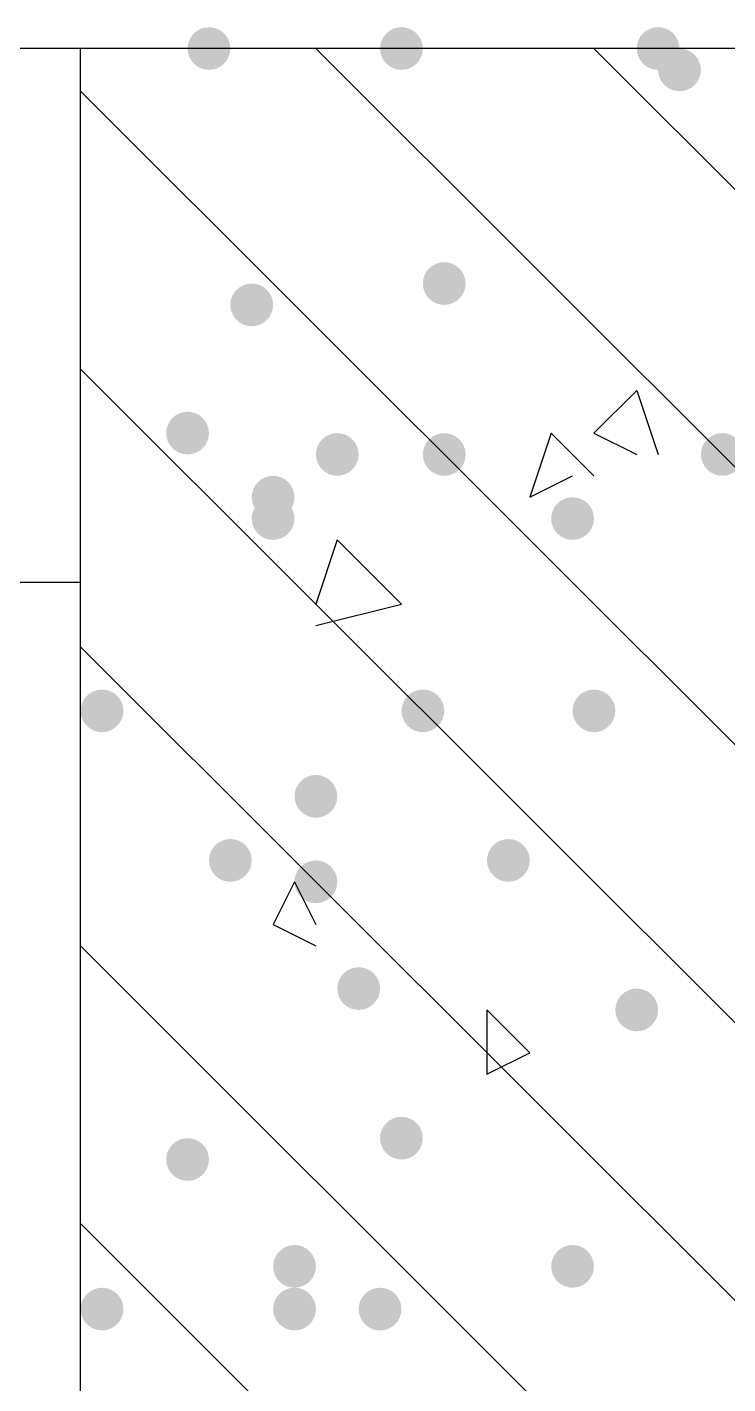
# Model space of a CAD drawing. Header units: inches. Extents: x 11 to 286, y 6 to 196.
# Drawn here: x 174.279 to 175.666, y 67.896 to 70.584 of the extents above; entities that cross this region are included whole.
import ezdxf

# ---------------------------------------------------------------- set-up
doc = ezdxf.new("R2010")
doc.units = ezdxf.units.IN
doc.header["$MEASUREMENT"] = 0
doc.layers.add('PDF_几何图形', color=7, linetype='Continuous')
doc.layers.add('PDF_实体填充', color=7, linetype='Continuous', true_color=0xffffff)

msp = doc.modelspace()

# ---------------------------------------------------------------- hatches: boundary and pattern name
at = {"layer": 'PDF_实体填充', "transparency": 33554559}
h = msp.add_hatch(color=7, dxfattribs=at)
edge = h.paths.add_edge_path(flags=0)
edge.add_spline(control_points=[(174.6814, 70.5414), (174.6814, 70.5182), (174.6624, 70.4991), (174.6391, 70.4991)], knot_values=[0, 0, 0, 0, 1, 1, 1, 1], degree=3, periodic=0)
edge.add_spline(control_points=[(174.6391, 70.4991), (174.6158, 70.4991), (174.5968, 70.5182), (174.5968, 70.5414)], knot_values=[0, 0, 0, 0, 1, 1, 1, 1], degree=3, periodic=0)
edge.add_line((174.5968, 70.5414), (174.5968, 70.5414))
edge.add_spline(control_points=[(174.5968, 70.5414), (174.5968, 70.5647), (174.6158, 70.5838), (174.6391, 70.5838)], knot_values=[0, 0, 0, 0, 1, 1, 1, 1], degree=3, periodic=0)
edge.add_spline(control_points=[(174.6391, 70.5838), (174.6624, 70.5838), (174.6814, 70.5647), (174.6814, 70.5414)], knot_values=[0, 0, 0, 0, 1, 1, 1, 1], degree=3, periodic=0)
edge.add_line((174.6814, 70.5414), (174.6814, 70.5414))
edge.add_line((174.6814, 70.5414), (174.6814, 70.5414))
h = msp.add_hatch(color=7, dxfattribs=at)
edge = h.paths.add_edge_path(flags=0)
edge.add_spline(control_points=[(175.0624, 70.5414), (175.0624, 70.5182), (175.0434, 70.4991), (175.0201, 70.4991)], knot_values=[0, 0, 0, 0, 1, 1, 1, 1], degree=3, periodic=0)
edge.add_spline(control_points=[(175.0201, 70.4991), (174.9968, 70.4991), (174.9778, 70.5182), (174.9778, 70.5414)], knot_values=[0, 0, 0, 0, 1, 1, 1, 1], degree=3, periodic=0)
edge.add_line((174.9778, 70.5414), (174.9778, 70.5414))
edge.add_spline(control_points=[(174.9778, 70.5414), (174.9778, 70.5647), (174.9968, 70.5838), (175.0201, 70.5838)], knot_values=[0, 0, 0, 0, 1, 1, 1, 1], degree=3, periodic=0)
edge.add_spline(control_points=[(175.0201, 70.5838), (175.0434, 70.5838), (175.0624, 70.5647), (175.0624, 70.5414)], knot_values=[0, 0, 0, 0, 1, 1, 1, 1], degree=3, periodic=0)
edge.add_line((175.0624, 70.5414), (175.0624, 70.5414))
edge.add_line((175.0624, 70.5414), (175.0624, 70.5414))
h = msp.add_hatch(color=7, dxfattribs=at)
edge = h.paths.add_edge_path(flags=0)
edge.add_spline(control_points=[(175.5704, 70.5414), (175.5704, 70.5182), (175.5514, 70.4991), (175.5281, 70.4991)], knot_values=[0, 0, 0, 0, 1, 1, 1, 1], degree=3, periodic=0)
edge.add_spline(control_points=[(175.5281, 70.4991), (175.5048, 70.4991), (175.4858, 70.5182), (175.4858, 70.5414)], knot_values=[0, 0, 0, 0, 1, 1, 1, 1], degree=3, periodic=0)
edge.add_line((175.4858, 70.5414), (175.4858, 70.5414))
edge.add_spline(control_points=[(175.4858, 70.5414), (175.4858, 70.5647), (175.5048, 70.5838), (175.5281, 70.5838)], knot_values=[0, 0, 0, 0, 1, 1, 1, 1], degree=3, periodic=0)
edge.add_spline(control_points=[(175.5281, 70.5838), (175.5514, 70.5838), (175.5704, 70.5647), (175.5704, 70.5414)], knot_values=[0, 0, 0, 0, 1, 1, 1, 1], degree=3, periodic=0)
edge.add_line((175.5704, 70.5414), (175.5704, 70.5414))
edge.add_line((175.5704, 70.5414), (175.5704, 70.5414))
h = msp.add_hatch(color=7, dxfattribs=at)
edge = h.paths.add_edge_path(flags=0)
edge.add_spline(control_points=[(175.6128, 70.4991), (175.6128, 70.4758), (175.5937, 70.4568), (175.5704, 70.4568)], knot_values=[0, 0, 0, 0, 1, 1, 1, 1], degree=3, periodic=0)
edge.add_spline(control_points=[(175.5704, 70.4568), (175.5472, 70.4568), (175.5281, 70.4758), (175.5281, 70.4991)], knot_values=[0, 0, 0, 0, 1, 1, 1, 1], degree=3, periodic=0)
edge.add_line((175.5281, 70.4991), (175.5281, 70.4991))
edge.add_spline(control_points=[(175.5281, 70.4991), (175.5281, 70.5224), (175.5472, 70.5414), (175.5704, 70.5414)], knot_values=[0, 0, 0, 0, 1, 1, 1, 1], degree=3, periodic=0)
edge.add_spline(control_points=[(175.5704, 70.5414), (175.5937, 70.5414), (175.6128, 70.5224), (175.6128, 70.4991)], knot_values=[0, 0, 0, 0, 1, 1, 1, 1], degree=3, periodic=0)
edge.add_line((175.6128, 70.4991), (175.6128, 70.4991))
edge.add_line((175.6128, 70.4991), (175.6128, 70.4991))
h = msp.add_hatch(color=7, dxfattribs=at)
edge = h.paths.add_edge_path(flags=0)
edge.add_spline(control_points=[(175.1471, 70.0758), (175.1471, 70.0525), (175.1281, 70.0334), (175.1048, 70.0334)], knot_values=[0, 0, 0, 0, 1, 1, 1, 1], degree=3, periodic=0)
edge.add_spline(control_points=[(175.1048, 70.0334), (175.0815, 70.0334), (175.0624, 70.0525), (175.0624, 70.0758)], knot_values=[0, 0, 0, 0, 1, 1, 1, 1], degree=3, periodic=0)
edge.add_line((175.0624, 70.0758), (175.0624, 70.0758))
edge.add_spline(control_points=[(175.0624, 70.0758), (175.0624, 70.0991), (175.0815, 70.1181), (175.1048, 70.1181)], knot_values=[0, 0, 0, 0, 1, 1, 1, 1], degree=3, periodic=0)
edge.add_spline(control_points=[(175.1048, 70.1181), (175.1281, 70.1181), (175.1471, 70.0991), (175.1471, 70.0758)], knot_values=[0, 0, 0, 0, 1, 1, 1, 1], degree=3, periodic=0)
edge.add_line((175.1471, 70.0758), (175.1471, 70.0758))
edge.add_line((175.1471, 70.0758), (175.1471, 70.0758))
h = msp.add_hatch(color=7, dxfattribs=at)
edge = h.paths.add_edge_path(flags=0)
edge.add_spline(control_points=[(174.7661, 70.0334), (174.7661, 70.0102), (174.7471, 69.9911), (174.7238, 69.9911)], knot_values=[0, 0, 0, 0, 1, 1, 1, 1], degree=3, periodic=0)
edge.add_spline(control_points=[(174.7238, 69.9911), (174.7005, 69.9911), (174.6814, 70.0102), (174.6814, 70.0334)], knot_values=[0, 0, 0, 0, 1, 1, 1, 1], degree=3, periodic=0)
edge.add_line((174.6814, 70.0334), (174.6814, 70.0334))
edge.add_spline(control_points=[(174.6814, 70.0334), (174.6814, 70.0567), (174.7005, 70.0758), (174.7238, 70.0758)], knot_values=[0, 0, 0, 0, 1, 1, 1, 1], degree=3, periodic=0)
edge.add_spline(control_points=[(174.7238, 70.0758), (174.7471, 70.0758), (174.7661, 70.0567), (174.7661, 70.0334)], knot_values=[0, 0, 0, 0, 1, 1, 1, 1], degree=3, periodic=0)
edge.add_line((174.7661, 70.0334), (174.7661, 70.0334))
edge.add_line((174.7661, 70.0334), (174.7661, 70.0334))
h = msp.add_hatch(color=7, dxfattribs=at)
edge = h.paths.add_edge_path(flags=0)
edge.add_spline(control_points=[(174.6391, 69.7794), (174.6391, 69.7562), (174.6201, 69.7371), (174.5968, 69.7371)], knot_values=[0, 0, 0, 0, 1, 1, 1, 1], degree=3, periodic=0)
edge.add_spline(control_points=[(174.5968, 69.7371), (174.5735, 69.7371), (174.5544, 69.7562), (174.5544, 69.7794)], knot_values=[0, 0, 0, 0, 1, 1, 1, 1], degree=3, periodic=0)
edge.add_line((174.5544, 69.7794), (174.5544, 69.7794))
edge.add_spline(control_points=[(174.5544, 69.7794), (174.5544, 69.8027), (174.5735, 69.8218), (174.5968, 69.8218)], knot_values=[0, 0, 0, 0, 1, 1, 1, 1], degree=3, periodic=0)
edge.add_spline(control_points=[(174.5968, 69.8218), (174.6201, 69.8218), (174.6391, 69.8027), (174.6391, 69.7794)], knot_values=[0, 0, 0, 0, 1, 1, 1, 1], degree=3, periodic=0)
edge.add_line((174.6391, 69.7794), (174.6391, 69.7794))
edge.add_line((174.6391, 69.7794), (174.6391, 69.7794))
h = msp.add_hatch(color=7, dxfattribs=at)
edge = h.paths.add_edge_path(flags=0)
edge.add_spline(control_points=[(174.9354, 69.7371), (174.9354, 69.7138), (174.9164, 69.6948), (174.8931, 69.6948)], knot_values=[0, 0, 0, 0, 1, 1, 1, 1], degree=3, periodic=0)
edge.add_spline(control_points=[(174.8931, 69.6948), (174.8698, 69.6948), (174.8508, 69.7138), (174.8508, 69.7371)], knot_values=[0, 0, 0, 0, 1, 1, 1, 1], degree=3, periodic=0)
edge.add_line((174.8508, 69.7371), (174.8508, 69.7371))
edge.add_spline(control_points=[(174.8508, 69.7371), (174.8508, 69.7604), (174.8698, 69.7794), (174.8931, 69.7794)], knot_values=[0, 0, 0, 0, 1, 1, 1, 1], degree=3, periodic=0)
edge.add_spline(control_points=[(174.8931, 69.7794), (174.9164, 69.7794), (174.9354, 69.7604), (174.9354, 69.7371)], knot_values=[0, 0, 0, 0, 1, 1, 1, 1], degree=3, periodic=0)
edge.add_line((174.9354, 69.7371), (174.9354, 69.7371))
edge.add_line((174.9354, 69.7371), (174.9354, 69.7371))
h = msp.add_hatch(color=7, dxfattribs=at)
edge = h.paths.add_edge_path(flags=0)
edge.add_spline(control_points=[(175.1471, 69.7371), (175.1471, 69.7138), (175.1281, 69.6948), (175.1048, 69.6948)], knot_values=[0, 0, 0, 0, 1, 1, 1, 1], degree=3, periodic=0)
edge.add_spline(control_points=[(175.1048, 69.6948), (175.0815, 69.6948), (175.0624, 69.7138), (175.0624, 69.7371)], knot_values=[0, 0, 0, 0, 1, 1, 1, 1], degree=3, periodic=0)
edge.add_line((175.0624, 69.7371), (175.0624, 69.7371))
edge.add_spline(control_points=[(175.0624, 69.7371), (175.0624, 69.7604), (175.0815, 69.7794), (175.1048, 69.7794)], knot_values=[0, 0, 0, 0, 1, 1, 1, 1], degree=3, periodic=0)
edge.add_spline(control_points=[(175.1048, 69.7794), (175.1281, 69.7794), (175.1471, 69.7604), (175.1471, 69.7371)], knot_values=[0, 0, 0, 0, 1, 1, 1, 1], degree=3, periodic=0)
edge.add_line((175.1471, 69.7371), (175.1471, 69.7371))
edge.add_line((175.1471, 69.7371), (175.1471, 69.7371))
h = msp.add_hatch(color=7, dxfattribs=at)
edge = h.paths.add_edge_path(flags=0)
edge.add_spline(control_points=[(175.6974, 69.7371), (175.6974, 69.7138), (175.6784, 69.6948), (175.6551, 69.6948)], knot_values=[0, 0, 0, 0, 1, 1, 1, 1], degree=3, periodic=0)
edge.add_spline(control_points=[(175.6551, 69.6948), (175.6318, 69.6948), (175.6128, 69.7138), (175.6128, 69.7371)], knot_values=[0, 0, 0, 0, 1, 1, 1, 1], degree=3, periodic=0)
edge.add_line((175.6128, 69.7371), (175.6128, 69.7371))
edge.add_spline(control_points=[(175.6128, 69.7371), (175.6128, 69.7604), (175.6318, 69.7794), (175.6551, 69.7794)], knot_values=[0, 0, 0, 0, 1, 1, 1, 1], degree=3, periodic=0)
edge.add_spline(control_points=[(175.6551, 69.7794), (175.6784, 69.7794), (175.6974, 69.7604), (175.6974, 69.7371)], knot_values=[0, 0, 0, 0, 1, 1, 1, 1], degree=3, periodic=0)
edge.add_line((175.6974, 69.7371), (175.6974, 69.7371))
edge.add_line((175.6974, 69.7371), (175.6974, 69.7371))
h = msp.add_hatch(color=7, dxfattribs=at)
edge = h.paths.add_edge_path(flags=0)
edge.add_spline(control_points=[(174.8084, 69.6524), (174.8084, 69.6292), (174.7894, 69.6101), (174.7661, 69.6101)], knot_values=[0, 0, 0, 0, 1, 1, 1, 1], degree=3, periodic=0)
edge.add_spline(control_points=[(174.7661, 69.6101), (174.7428, 69.6101), (174.7238, 69.6292), (174.7238, 69.6524)], knot_values=[0, 0, 0, 0, 1, 1, 1, 1], degree=3, periodic=0)
edge.add_line((174.7238, 69.6524), (174.7238, 69.6524))
edge.add_spline(control_points=[(174.7238, 69.6524), (174.7238, 69.6757), (174.7428, 69.6948), (174.7661, 69.6948)], knot_values=[0, 0, 0, 0, 1, 1, 1, 1], degree=3, periodic=0)
edge.add_spline(control_points=[(174.7661, 69.6948), (174.7894, 69.6948), (174.8084, 69.6757), (174.8084, 69.6524)], knot_values=[0, 0, 0, 0, 1, 1, 1, 1], degree=3, periodic=0)
edge.add_line((174.8084, 69.6524), (174.8084, 69.6524))
edge.add_line((174.8084, 69.6524), (174.8084, 69.6524))
h = msp.add_hatch(color=7, dxfattribs=at)
edge = h.paths.add_edge_path(flags=0)
edge.add_spline(control_points=[(174.8084, 69.6101), (174.8084, 69.5868), (174.7894, 69.5678), (174.7661, 69.5678)], knot_values=[0, 0, 0, 0, 1, 1, 1, 1], degree=3, periodic=0)
edge.add_spline(control_points=[(174.7661, 69.5678), (174.7428, 69.5678), (174.7238, 69.5868), (174.7238, 69.6101)], knot_values=[0, 0, 0, 0, 1, 1, 1, 1], degree=3, periodic=0)
edge.add_line((174.7238, 69.6101), (174.7238, 69.6101))
edge.add_spline(control_points=[(174.7238, 69.6101), (174.7238, 69.6334), (174.7428, 69.6524), (174.7661, 69.6524)], knot_values=[0, 0, 0, 0, 1, 1, 1, 1], degree=3, periodic=0)
edge.add_spline(control_points=[(174.7661, 69.6524), (174.7894, 69.6524), (174.8084, 69.6334), (174.8084, 69.6101)], knot_values=[0, 0, 0, 0, 1, 1, 1, 1], degree=3, periodic=0)
edge.add_line((174.8084, 69.6101), (174.8084, 69.6101))
edge.add_line((174.8084, 69.6101), (174.8084, 69.6101))
h = msp.add_hatch(color=7, dxfattribs=at)
edge = h.paths.add_edge_path(flags=0)
edge.add_spline(control_points=[(175.4011, 69.6101), (175.4011, 69.5868), (175.3821, 69.5678), (175.3588, 69.5678)], knot_values=[0, 0, 0, 0, 1, 1, 1, 1], degree=3, periodic=0)
edge.add_spline(control_points=[(175.3588, 69.5678), (175.3355, 69.5678), (175.3164, 69.5868), (175.3164, 69.6101)], knot_values=[0, 0, 0, 0, 1, 1, 1, 1], degree=3, periodic=0)
edge.add_line((175.3164, 69.6101), (175.3164, 69.6101))
edge.add_spline(control_points=[(175.3164, 69.6101), (175.3164, 69.6334), (175.3355, 69.6524), (175.3588, 69.6524)], knot_values=[0, 0, 0, 0, 1, 1, 1, 1], degree=3, periodic=0)
edge.add_spline(control_points=[(175.3588, 69.6524), (175.3821, 69.6524), (175.4011, 69.6334), (175.4011, 69.6101)], knot_values=[0, 0, 0, 0, 1, 1, 1, 1], degree=3, periodic=0)
edge.add_line((175.4011, 69.6101), (175.4011, 69.6101))
edge.add_line((175.4011, 69.6101), (175.4011, 69.6101))
h = msp.add_hatch(color=7, dxfattribs=at)
edge = h.paths.add_edge_path(flags=0)
edge.add_spline(control_points=[(174.4698, 69.2291), (174.4698, 69.2058), (174.4507, 69.1868), (174.4274, 69.1868)], knot_values=[0, 0, 0, 0, 1, 1, 1, 1], degree=3, periodic=0)
edge.add_spline(control_points=[(174.4274, 69.1868), (174.4042, 69.1868), (174.3851, 69.2058), (174.3851, 69.2291)], knot_values=[0, 0, 0, 0, 1, 1, 1, 1], degree=3, periodic=0)
edge.add_line((174.3851, 69.2291), (174.3851, 69.2291))
edge.add_spline(control_points=[(174.3851, 69.2291), (174.3851, 69.2524), (174.4042, 69.2714), (174.4274, 69.2714)], knot_values=[0, 0, 0, 0, 1, 1, 1, 1], degree=3, periodic=0)
edge.add_spline(control_points=[(174.4274, 69.2714), (174.4507, 69.2714), (174.4698, 69.2524), (174.4698, 69.2291)], knot_values=[0, 0, 0, 0, 1, 1, 1, 1], degree=3, periodic=0)
edge.add_line((174.4698, 69.2291), (174.4698, 69.2291))
edge.add_line((174.4698, 69.2291), (174.4698, 69.2291))
h = msp.add_hatch(color=7, dxfattribs=at)
edge = h.paths.add_edge_path(flags=0)
edge.add_spline(control_points=[(175.1048, 69.2291), (175.1048, 69.2058), (175.0857, 69.1868), (175.0624, 69.1868)], knot_values=[0, 0, 0, 0, 1, 1, 1, 1], degree=3, periodic=0)
edge.add_spline(control_points=[(175.0624, 69.1868), (175.0392, 69.1868), (175.0201, 69.2058), (175.0201, 69.2291)], knot_values=[0, 0, 0, 0, 1, 1, 1, 1], degree=3, periodic=0)
edge.add_line((175.0201, 69.2291), (175.0201, 69.2291))
edge.add_spline(control_points=[(175.0201, 69.2291), (175.0201, 69.2524), (175.0392, 69.2714), (175.0624, 69.2714)], knot_values=[0, 0, 0, 0, 1, 1, 1, 1], degree=3, periodic=0)
edge.add_spline(control_points=[(175.0624, 69.2714), (175.0857, 69.2714), (175.1048, 69.2524), (175.1048, 69.2291)], knot_values=[0, 0, 0, 0, 1, 1, 1, 1], degree=3, periodic=0)
edge.add_line((175.1048, 69.2291), (175.1048, 69.2291))
edge.add_line((175.1048, 69.2291), (175.1048, 69.2291))
h = msp.add_hatch(color=7, dxfattribs=at)
edge = h.paths.add_edge_path(flags=0)
edge.add_spline(control_points=[(175.4434, 69.2291), (175.4434, 69.2058), (175.4244, 69.1868), (175.4011, 69.1868)], knot_values=[0, 0, 0, 0, 1, 1, 1, 1], degree=3, periodic=0)
edge.add_spline(control_points=[(175.4011, 69.1868), (175.3778, 69.1868), (175.3588, 69.2058), (175.3588, 69.2291)], knot_values=[0, 0, 0, 0, 1, 1, 1, 1], degree=3, periodic=0)
edge.add_line((175.3588, 69.2291), (175.3588, 69.2291))
edge.add_spline(control_points=[(175.3588, 69.2291), (175.3588, 69.2524), (175.3778, 69.2714), (175.4011, 69.2714)], knot_values=[0, 0, 0, 0, 1, 1, 1, 1], degree=3, periodic=0)
edge.add_spline(control_points=[(175.4011, 69.2714), (175.4244, 69.2714), (175.4434, 69.2524), (175.4434, 69.2291)], knot_values=[0, 0, 0, 0, 1, 1, 1, 1], degree=3, periodic=0)
edge.add_line((175.4434, 69.2291), (175.4434, 69.2291))
edge.add_line((175.4434, 69.2291), (175.4434, 69.2291))
h = msp.add_hatch(color=7, dxfattribs=at)
edge = h.paths.add_edge_path(flags=0)
edge.add_spline(control_points=[(174.8931, 69.0598), (174.8931, 69.0365), (174.8741, 69.0174), (174.8508, 69.0174)], knot_values=[0, 0, 0, 0, 1, 1, 1, 1], degree=3, periodic=0)
edge.add_spline(control_points=[(174.8508, 69.0174), (174.8275, 69.0174), (174.8084, 69.0365), (174.8084, 69.0598)], knot_values=[0, 0, 0, 0, 1, 1, 1, 1], degree=3, periodic=0)
edge.add_line((174.8084, 69.0598), (174.8084, 69.0598))
edge.add_spline(control_points=[(174.8084, 69.0598), (174.8084, 69.0831), (174.8275, 69.1021), (174.8508, 69.1021)], knot_values=[0, 0, 0, 0, 1, 1, 1, 1], degree=3, periodic=0)
edge.add_spline(control_points=[(174.8508, 69.1021), (174.8741, 69.1021), (174.8931, 69.0831), (174.8931, 69.0598)], knot_values=[0, 0, 0, 0, 1, 1, 1, 1], degree=3, periodic=0)
edge.add_line((174.8931, 69.0598), (174.8931, 69.0598))
edge.add_line((174.8931, 69.0598), (174.8931, 69.0598))
h = msp.add_hatch(color=7, dxfattribs=at)
edge = h.paths.add_edge_path(flags=0)
edge.add_spline(control_points=[(174.7238, 68.9328), (174.7238, 68.9095), (174.7047, 68.8904), (174.6814, 68.8904)], knot_values=[0, 0, 0, 0, 1, 1, 1, 1], degree=3, periodic=0)
edge.add_spline(control_points=[(174.6814, 68.8904), (174.6582, 68.8904), (174.6391, 68.9095), (174.6391, 68.9328)], knot_values=[0, 0, 0, 0, 1, 1, 1, 1], degree=3, periodic=0)
edge.add_line((174.6391, 68.9328), (174.6391, 68.9328))
edge.add_spline(control_points=[(174.6391, 68.9328), (174.6391, 68.9561), (174.6582, 68.9751), (174.6814, 68.9751)], knot_values=[0, 0, 0, 0, 1, 1, 1, 1], degree=3, periodic=0)
edge.add_spline(control_points=[(174.6814, 68.9751), (174.7047, 68.9751), (174.7238, 68.9561), (174.7238, 68.9328)], knot_values=[0, 0, 0, 0, 1, 1, 1, 1], degree=3, periodic=0)
edge.add_line((174.7238, 68.9328), (174.7238, 68.9328))
edge.add_line((174.7238, 68.9328), (174.7238, 68.9328))
h = msp.add_hatch(color=7, dxfattribs=at)
edge = h.paths.add_edge_path(flags=0)
edge.add_spline(control_points=[(175.2741, 68.9328), (175.2741, 68.9095), (175.2551, 68.8904), (175.2318, 68.8904)], knot_values=[0, 0, 0, 0, 1, 1, 1, 1], degree=3, periodic=0)
edge.add_spline(control_points=[(175.2318, 68.8904), (175.2085, 68.8904), (175.1894, 68.9095), (175.1894, 68.9328)], knot_values=[0, 0, 0, 0, 1, 1, 1, 1], degree=3, periodic=0)
edge.add_line((175.1894, 68.9328), (175.1894, 68.9328))
edge.add_spline(control_points=[(175.1894, 68.9328), (175.1894, 68.9561), (175.2085, 68.9751), (175.2318, 68.9751)], knot_values=[0, 0, 0, 0, 1, 1, 1, 1], degree=3, periodic=0)
edge.add_spline(control_points=[(175.2318, 68.9751), (175.2551, 68.9751), (175.2741, 68.9561), (175.2741, 68.9328)], knot_values=[0, 0, 0, 0, 1, 1, 1, 1], degree=3, periodic=0)
edge.add_line((175.2741, 68.9328), (175.2741, 68.9328))
edge.add_line((175.2741, 68.9328), (175.2741, 68.9328))
h = msp.add_hatch(color=7, dxfattribs=at)
edge = h.paths.add_edge_path(flags=0)
edge.add_spline(control_points=[(174.8931, 68.8904), (174.8931, 68.8672), (174.8741, 68.8481), (174.8508, 68.8481)], knot_values=[0, 0, 0, 0, 1, 1, 1, 1], degree=3, periodic=0)
edge.add_spline(control_points=[(174.8508, 68.8481), (174.8275, 68.8481), (174.8084, 68.8672), (174.8084, 68.8904)], knot_values=[0, 0, 0, 0, 1, 1, 1, 1], degree=3, periodic=0)
edge.add_line((174.8084, 68.8904), (174.8084, 68.8904))
edge.add_spline(control_points=[(174.8084, 68.8904), (174.8084, 68.9137), (174.8275, 68.9328), (174.8508, 68.9328)], knot_values=[0, 0, 0, 0, 1, 1, 1, 1], degree=3, periodic=0)
edge.add_spline(control_points=[(174.8508, 68.9328), (174.8741, 68.9328), (174.8931, 68.9137), (174.8931, 68.8904)], knot_values=[0, 0, 0, 0, 1, 1, 1, 1], degree=3, periodic=0)
edge.add_line((174.8931, 68.8904), (174.8931, 68.8904))
edge.add_line((174.8931, 68.8904), (174.8931, 68.8904))
h = msp.add_hatch(color=7, dxfattribs=at)
edge = h.paths.add_edge_path(flags=0)
edge.add_spline(control_points=[(174.9778, 68.6788), (174.9778, 68.6555), (174.9587, 68.6364), (174.9354, 68.6364)], knot_values=[0, 0, 0, 0, 1, 1, 1, 1], degree=3, periodic=0)
edge.add_spline(control_points=[(174.9354, 68.6364), (174.9122, 68.6364), (174.8931, 68.6555), (174.8931, 68.6788)], knot_values=[0, 0, 0, 0, 1, 1, 1, 1], degree=3, periodic=0)
edge.add_line((174.8931, 68.6788), (174.8931, 68.6788))
edge.add_spline(control_points=[(174.8931, 68.6788), (174.8931, 68.7021), (174.9122, 68.7211), (174.9354, 68.7211)], knot_values=[0, 0, 0, 0, 1, 1, 1, 1], degree=3, periodic=0)
edge.add_spline(control_points=[(174.9354, 68.7211), (174.9587, 68.7211), (174.9778, 68.7021), (174.9778, 68.6788)], knot_values=[0, 0, 0, 0, 1, 1, 1, 1], degree=3, periodic=0)
edge.add_line((174.9778, 68.6788), (174.9778, 68.6788))
edge.add_line((174.9778, 68.6788), (174.9778, 68.6788))
h = msp.add_hatch(color=7, dxfattribs=at)
edge = h.paths.add_edge_path(flags=0)
edge.add_spline(control_points=[(175.5281, 68.6364), (175.5281, 68.6132), (175.5091, 68.5941), (175.4858, 68.5941)], knot_values=[0, 0, 0, 0, 1, 1, 1, 1], degree=3, periodic=0)
edge.add_spline(control_points=[(175.4858, 68.5941), (175.4625, 68.5941), (175.4434, 68.6132), (175.4434, 68.6364)], knot_values=[0, 0, 0, 0, 1, 1, 1, 1], degree=3, periodic=0)
edge.add_line((175.4434, 68.6364), (175.4434, 68.6364))
edge.add_spline(control_points=[(175.4434, 68.6364), (175.4434, 68.6597), (175.4625, 68.6788), (175.4858, 68.6788)], knot_values=[0, 0, 0, 0, 1, 1, 1, 1], degree=3, periodic=0)
edge.add_spline(control_points=[(175.4858, 68.6788), (175.5091, 68.6788), (175.5281, 68.6597), (175.5281, 68.6364)], knot_values=[0, 0, 0, 0, 1, 1, 1, 1], degree=3, periodic=0)
edge.add_line((175.5281, 68.6364), (175.5281, 68.6364))
edge.add_line((175.5281, 68.6364), (175.5281, 68.6364))
h = msp.add_hatch(color=7, dxfattribs=at)
edge = h.paths.add_edge_path(flags=0)
edge.add_spline(control_points=[(175.0624, 68.3824), (175.0624, 68.3592), (175.0434, 68.3401), (175.0201, 68.3401)], knot_values=[0, 0, 0, 0, 1, 1, 1, 1], degree=3, periodic=0)
edge.add_spline(control_points=[(175.0201, 68.3401), (174.9968, 68.3401), (174.9778, 68.3592), (174.9778, 68.3824)], knot_values=[0, 0, 0, 0, 1, 1, 1, 1], degree=3, periodic=0)
edge.add_line((174.9778, 68.3824), (174.9778, 68.3824))
edge.add_spline(control_points=[(174.9778, 68.3824), (174.9778, 68.4057), (174.9968, 68.4248), (175.0201, 68.4248)], knot_values=[0, 0, 0, 0, 1, 1, 1, 1], degree=3, periodic=0)
edge.add_spline(control_points=[(175.0201, 68.4248), (175.0434, 68.4248), (175.0624, 68.4057), (175.0624, 68.3824)], knot_values=[0, 0, 0, 0, 1, 1, 1, 1], degree=3, periodic=0)
edge.add_line((175.0624, 68.3824), (175.0624, 68.3824))
edge.add_line((175.0624, 68.3824), (175.0624, 68.3824))
h = msp.add_hatch(color=7, dxfattribs=at)
edge = h.paths.add_edge_path(flags=0)
edge.add_spline(control_points=[(174.6391, 68.3401), (174.6391, 68.3168), (174.6201, 68.2978), (174.5968, 68.2978)], knot_values=[0, 0, 0, 0, 1, 1, 1, 1], degree=3, periodic=0)
edge.add_spline(control_points=[(174.5968, 68.2978), (174.5735, 68.2978), (174.5544, 68.3168), (174.5544, 68.3401)], knot_values=[0, 0, 0, 0, 1, 1, 1, 1], degree=3, periodic=0)
edge.add_line((174.5544, 68.3401), (174.5544, 68.3401))
edge.add_spline(control_points=[(174.5544, 68.3401), (174.5544, 68.3634), (174.5735, 68.3824), (174.5968, 68.3824)], knot_values=[0, 0, 0, 0, 1, 1, 1, 1], degree=3, periodic=0)
edge.add_spline(control_points=[(174.5968, 68.3824), (174.6201, 68.3824), (174.6391, 68.3634), (174.6391, 68.3401)], knot_values=[0, 0, 0, 0, 1, 1, 1, 1], degree=3, periodic=0)
edge.add_line((174.6391, 68.3401), (174.6391, 68.3401))
edge.add_line((174.6391, 68.3401), (174.6391, 68.3401))
h = msp.add_hatch(color=7, dxfattribs=at)
edge = h.paths.add_edge_path(flags=0)
edge.add_spline(control_points=[(174.8508, 68.1284), (174.8508, 68.1052), (174.8317, 68.0861), (174.8084, 68.0861)], knot_values=[0, 0, 0, 0, 1, 1, 1, 1], degree=3, periodic=0)
edge.add_spline(control_points=[(174.8084, 68.0861), (174.7852, 68.0861), (174.7661, 68.1052), (174.7661, 68.1284)], knot_values=[0, 0, 0, 0, 1, 1, 1, 1], degree=3, periodic=0)
edge.add_line((174.7661, 68.1284), (174.7661, 68.1284))
edge.add_spline(control_points=[(174.7661, 68.1284), (174.7661, 68.1517), (174.7852, 68.1708), (174.8084, 68.1708)], knot_values=[0, 0, 0, 0, 1, 1, 1, 1], degree=3, periodic=0)
edge.add_spline(control_points=[(174.8084, 68.1708), (174.8317, 68.1708), (174.8508, 68.1517), (174.8508, 68.1284)], knot_values=[0, 0, 0, 0, 1, 1, 1, 1], degree=3, periodic=0)
edge.add_line((174.8508, 68.1284), (174.8508, 68.1284))
edge.add_line((174.8508, 68.1284), (174.8508, 68.1284))
h = msp.add_hatch(color=7, dxfattribs=at)
edge = h.paths.add_edge_path(flags=0)
edge.add_spline(control_points=[(175.4011, 68.1284), (175.4011, 68.1052), (175.3821, 68.0861), (175.3588, 68.0861)], knot_values=[0, 0, 0, 0, 1, 1, 1, 1], degree=3, periodic=0)
edge.add_spline(control_points=[(175.3588, 68.0861), (175.3355, 68.0861), (175.3164, 68.1052), (175.3164, 68.1284)], knot_values=[0, 0, 0, 0, 1, 1, 1, 1], degree=3, periodic=0)
edge.add_line((175.3164, 68.1284), (175.3164, 68.1284))
edge.add_spline(control_points=[(175.3164, 68.1284), (175.3164, 68.1517), (175.3355, 68.1708), (175.3588, 68.1708)], knot_values=[0, 0, 0, 0, 1, 1, 1, 1], degree=3, periodic=0)
edge.add_spline(control_points=[(175.3588, 68.1708), (175.3821, 68.1708), (175.4011, 68.1517), (175.4011, 68.1284)], knot_values=[0, 0, 0, 0, 1, 1, 1, 1], degree=3, periodic=0)
edge.add_line((175.4011, 68.1284), (175.4011, 68.1284))
edge.add_line((175.4011, 68.1284), (175.4011, 68.1284))
h = msp.add_hatch(color=7, dxfattribs=at)
edge = h.paths.add_edge_path(flags=0)
edge.add_spline(control_points=[(174.4698, 68.0438), (174.4698, 68.0205), (174.4507, 68.0014), (174.4274, 68.0014)], knot_values=[0, 0, 0, 0, 1, 1, 1, 1], degree=3, periodic=0)
edge.add_spline(control_points=[(174.4274, 68.0014), (174.4042, 68.0014), (174.3851, 68.0205), (174.3851, 68.0438)], knot_values=[0, 0, 0, 0, 1, 1, 1, 1], degree=3, periodic=0)
edge.add_line((174.3851, 68.0438), (174.3851, 68.0438))
edge.add_spline(control_points=[(174.3851, 68.0438), (174.3851, 68.0671), (174.4042, 68.0861), (174.4274, 68.0861)], knot_values=[0, 0, 0, 0, 1, 1, 1, 1], degree=3, periodic=0)
edge.add_spline(control_points=[(174.4274, 68.0861), (174.4507, 68.0861), (174.4698, 68.0671), (174.4698, 68.0438)], knot_values=[0, 0, 0, 0, 1, 1, 1, 1], degree=3, periodic=0)
edge.add_line((174.4698, 68.0438), (174.4698, 68.0438))
edge.add_line((174.4698, 68.0438), (174.4698, 68.0438))
h = msp.add_hatch(color=7, dxfattribs=at)
edge = h.paths.add_edge_path(flags=0)
edge.add_spline(control_points=[(174.8508, 68.0438), (174.8508, 68.0205), (174.8317, 68.0014), (174.8084, 68.0014)], knot_values=[0, 0, 0, 0, 1, 1, 1, 1], degree=3, periodic=0)
edge.add_spline(control_points=[(174.8084, 68.0014), (174.7852, 68.0014), (174.7661, 68.0205), (174.7661, 68.0438)], knot_values=[0, 0, 0, 0, 1, 1, 1, 1], degree=3, periodic=0)
edge.add_line((174.7661, 68.0438), (174.7661, 68.0438))
edge.add_spline(control_points=[(174.7661, 68.0438), (174.7661, 68.0671), (174.7852, 68.0861), (174.8084, 68.0861)], knot_values=[0, 0, 0, 0, 1, 1, 1, 1], degree=3, periodic=0)
edge.add_spline(control_points=[(174.8084, 68.0861), (174.8317, 68.0861), (174.8508, 68.0671), (174.8508, 68.0438)], knot_values=[0, 0, 0, 0, 1, 1, 1, 1], degree=3, periodic=0)
edge.add_line((174.8508, 68.0438), (174.8508, 68.0438))
edge.add_line((174.8508, 68.0438), (174.8508, 68.0438))
h = msp.add_hatch(color=7, dxfattribs=at)
edge = h.paths.add_edge_path(flags=0)
edge.add_spline(control_points=[(175.0201, 68.0438), (175.0201, 68.0205), (175.0011, 68.0014), (174.9778, 68.0014)], knot_values=[0, 0, 0, 0, 1, 1, 1, 1], degree=3, periodic=0)
edge.add_spline(control_points=[(174.9778, 68.0014), (174.9545, 68.0014), (174.9354, 68.0205), (174.9354, 68.0438)], knot_values=[0, 0, 0, 0, 1, 1, 1, 1], degree=3, periodic=0)
edge.add_line((174.9354, 68.0438), (174.9354, 68.0438))
edge.add_spline(control_points=[(174.9354, 68.0438), (174.9354, 68.0671), (174.9545, 68.0861), (174.9778, 68.0861)], knot_values=[0, 0, 0, 0, 1, 1, 1, 1], degree=3, periodic=0)
edge.add_spline(control_points=[(174.9778, 68.0861), (175.0011, 68.0861), (175.0201, 68.0671), (175.0201, 68.0438)], knot_values=[0, 0, 0, 0, 1, 1, 1, 1], degree=3, periodic=0)
edge.add_line((175.0201, 68.0438), (175.0201, 68.0438))
edge.add_line((175.0201, 68.0438), (175.0201, 68.0438))

# ---------------------------------------------------------------- linework, layer by layer
at = {"layer": 'PDF_几何图形'}
for p, q in [((184.8414, 70.5414), (159.6531, 70.5414)), ((174.3851, 65.5884), (174.3851, 70.5414)), ((174.8508, 70.5414), (177.3908, 68.0014)), ((175.4011, 70.5414), (177.9411, 68.0014)), ((174.3851, 70.4568), (176.9251, 67.9168)), ((174.3851, 69.9064), (176.9251, 67.3664)), ((175.4858, 69.8641), (175.4011, 69.7794)), ((175.4858, 69.8641), (175.5281, 69.7371)), ((175.3164, 69.7794), (175.2741, 69.6524)), ((175.3164, 69.7794), (175.4011, 69.6948)), ((175.4011, 69.7794), (175.4858, 69.7371)), ((175.2741, 69.6524), (175.3588, 69.6948)), ((174.8931, 69.5678), (174.8508, 69.4408)), ((174.8931, 69.5678), (175.0201, 69.4408)), ((174.3851, 69.4831), (158.4678, 69.4831)), ((174.8508, 69.3984), (175.0201, 69.4408)), ((174.3851, 69.3561), (176.9251, 66.8161)), ((174.8084, 68.8904), (174.7661, 68.8058)), ((174.8084, 68.8904), (174.8508, 68.8058)), ((174.7661, 68.8058), (174.8508, 68.7634)), ((174.3851, 68.7634), (176.9251, 66.2234)), ((175.1894, 68.6364), (175.2741, 68.5518)), ((175.1894, 68.6364), (175.1894, 68.5094)), ((175.1894, 68.5094), (175.2741, 68.5518)), ((174.3851, 68.2131), (176.9251, 65.6731))]:
    msp.add_line(p, q, dxfattribs=at)

doc.saveas('drawing.dxf')
